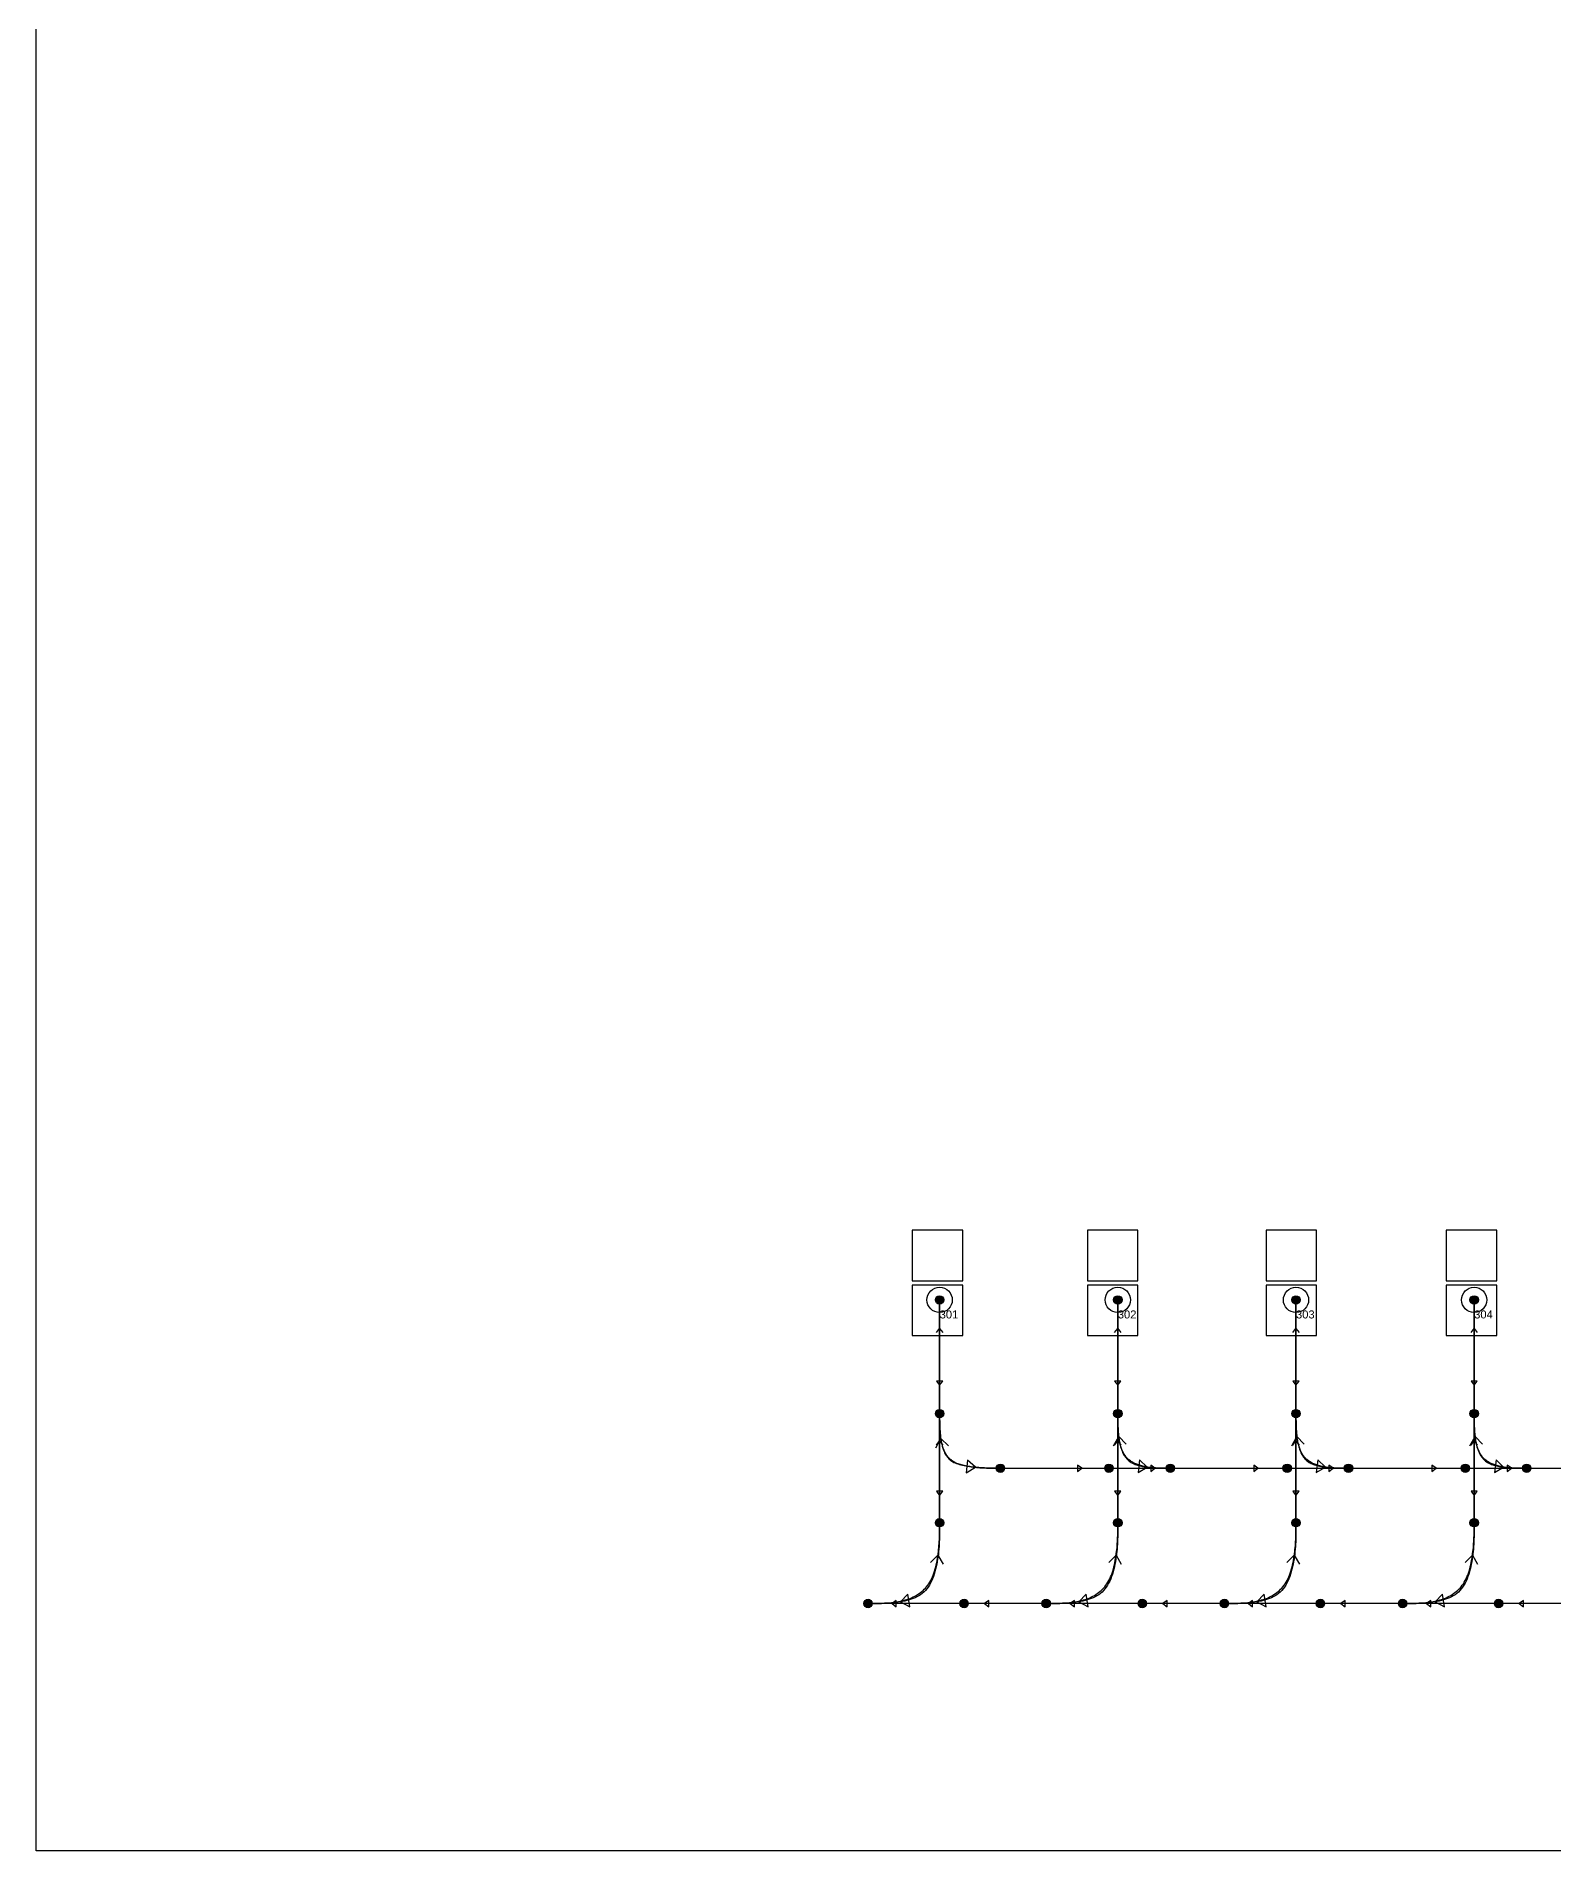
# Model space of a CAD drawing. Header units: millimetres. Extents: x -18594 to 273470, y -238787 to 48452.
# Drawn here: x -18594 to 17430, y -123855 to -80778 of the extents above; entities that cross this region are included whole.
import ezdxf

# ---------------------------------------------------------------- set-up
doc = ezdxf.new("R2010")
doc.units = ezdxf.units.MM
doc.layers.add('AM_BOR', color=4, linetype='Continuous', lineweight=25)
doc.layers.add('Xref AGV layout$0$AM_BOR', color=4, linetype='Continuous', lineweight=25)
doc.layers.add('AM_VIEWS', color=1, linetype='Continuous', lineweight=25, plot=False)
for name, color, linetype, true_color in [('Xref AGV layout$0$Ndc8_Activity_HO from manual', 1, 'Continuous', 0xff0000), ('Xref AGV layout$0$Ndc8_Activity_HO from manualID', 1, 'Continuous', 0xff0000), ('Xref AGV layout$0$Ndc8_F_Fast', 5, 'Continuous', 0x0000ff), ('Xref AGV layout$0$Ndc8_F_Moderate', 5, 'Continuous', 0x0000ff), ('Xref AGV layout$0$Ndc8_F_TurnLeftModerate', 5, 'Continuous', 0x0000ff), ('Xref AGV layout$0$Ndc8_F_TurnRightModerate', 5, 'Continuous', 0x0000ff), ('Xref AGV layout$0$Ndc8_InAdjust_HOP', 1, 'Continuous', 0xff0000), ('Xref AGV layout$0$Ndc8_InFix_HOP', 1, 'Continuous', 0xff0000), ('Xref AGV layout$0$Ndc8_OutFix_HOP', 5, 'Continuous', 0x0000ff), ('Xref AGV layout$0$Ndc8_Point', 7, 'Continuous', 0x000080), ('Xref AGV layout$0$Ndc8_R_TurnLeft_InAdj_Slow', 1, 'Continuous', 0xff0000), ('Xref AGV layout$0$Ndc8_R_TurnRight_InAdj_Slow', 1, 'Continuous', 0xff0000)]:
    doc.layers.add(name, color=color, linetype=linetype, true_color=true_color)
doc.styles.add('Xref AGV layout$0$Ndc8Style', font='arial.ttf', dxfattribs={"height": 0.2})

# ---------------------------------------------------------------- blocks, each defined once
blk = doc.blocks.new('Xref AGV layout$0$A$C7DF17C8B')
at = {"layer": 'Xref AGV layout$0$AM_BOR'}
for points in [[(0, 1300), (1200, 1300), (1200, 2500), (0, 2500)], [(0, 0), (1200, 0), (1200, 1200), (0, 1200)]]:
    blk.add_lwpolyline(points, close=True, dxfattribs=at)
blk = doc.blocks.new('Xref AGV layout')
at = {"layer": 'Xref AGV layout$0$Ndc8_Point'}
h = blk.add_hatch(color=256, dxfattribs=at)
edge = h.paths.add_edge_path(flags=0)
edge.add_arc((2851, -110778), 100, 0, 360)
h = blk.add_hatch(color=256, dxfattribs=at)
edge = h.paths.add_edge_path(flags=0)
edge.add_arc((7081, -110778), 100, 0, 360)
h = blk.add_hatch(color=256, dxfattribs=at)
edge = h.paths.add_edge_path(flags=0)
edge.add_arc((11311, -110778), 100, 0, 360)
h = blk.add_hatch(color=256, dxfattribs=at)
edge = h.paths.add_edge_path(flags=0)
edge.add_arc((15541, -110778), 100, 0, 360)
h = blk.add_hatch(color=256, dxfattribs=at)
edge = h.paths.add_edge_path(flags=0)
edge.add_arc((2851, -113478), 100, 0, 360)
h = blk.add_hatch(color=256, dxfattribs=at)
edge = h.paths.add_edge_path(flags=0)
edge.add_arc((7081, -113478), 100, 0, 360)
h = blk.add_hatch(color=256, dxfattribs=at)
edge = h.paths.add_edge_path(flags=0)
edge.add_arc((11311, -113478), 100, 0, 360)
h = blk.add_hatch(color=256, dxfattribs=at)
edge = h.paths.add_edge_path(flags=0)
edge.add_arc((15541, -113478), 100, 0, 360)
h = blk.add_hatch(color=256, dxfattribs=at)
edge = h.paths.add_edge_path(flags=0)
edge.add_arc((4293, -114774), 100, 0, 360)
h = blk.add_hatch(color=256, dxfattribs=at)
edge = h.paths.add_edge_path(flags=0)
edge.add_arc((6871, -114774), 100, 0, 360)
h = blk.add_hatch(color=256, dxfattribs=at)
edge = h.paths.add_edge_path(flags=0)
edge.add_arc((8328, -114774), 100, 0, 360)
h = blk.add_hatch(color=256, dxfattribs=at)
edge = h.paths.add_edge_path(flags=0)
edge.add_arc((11101, -114774), 100, 0, 360)
h = blk.add_hatch(color=256, dxfattribs=at)
edge = h.paths.add_edge_path(flags=0)
edge.add_arc((12558, -114774), 100, 0, 360)
h = blk.add_hatch(color=256, dxfattribs=at)
edge = h.paths.add_edge_path(flags=0)
edge.add_arc((15331, -114774), 100, 0, 360)
h = blk.add_hatch(color=256, dxfattribs=at)
edge = h.paths.add_edge_path(flags=0)
edge.add_arc((16788, -114774), 100, 0, 360)
h = blk.add_hatch(color=256, dxfattribs=at)
edge = h.paths.add_edge_path(flags=0)
edge.add_arc((2851, -116069), 100, 0, 360)
h = blk.add_hatch(color=256, dxfattribs=at)
edge = h.paths.add_edge_path(flags=0)
edge.add_arc((7081, -116069), 100, 0, 360)
h = blk.add_hatch(color=256, dxfattribs=at)
edge = h.paths.add_edge_path(flags=0)
edge.add_arc((11311, -116069), 100, 0, 360)
h = blk.add_hatch(color=256, dxfattribs=at)
edge = h.paths.add_edge_path(flags=0)
edge.add_arc((15541, -116069), 100, 0, 360)
h = blk.add_hatch(color=256, dxfattribs=at)
edge = h.paths.add_edge_path(flags=0)
edge.add_arc((1151, -117986), 100, 0, 360)
h = blk.add_hatch(color=256, dxfattribs=at)
edge = h.paths.add_edge_path(flags=0)
edge.add_arc((3431, -117986), 100, 0, 360)
h = blk.add_hatch(color=256, dxfattribs=at)
edge = h.paths.add_edge_path(flags=0)
edge.add_arc((5381, -117986), 100, 0, 360)
h = blk.add_hatch(color=256, dxfattribs=at)
edge = h.paths.add_edge_path(flags=0)
edge.add_arc((7661, -117986), 100, 0, 360)
h = blk.add_hatch(color=256, dxfattribs=at)
edge = h.paths.add_edge_path(flags=0)
edge.add_arc((9611, -117986), 100, 0, 360)
h = blk.add_hatch(color=256, dxfattribs=at)
edge = h.paths.add_edge_path(flags=0)
edge.add_arc((11891, -117986), 100, 0, 360)
h = blk.add_hatch(color=256, dxfattribs=at)
edge = h.paths.add_edge_path(flags=0)
edge.add_arc((13841, -117986), 100, 0, 360)
h = blk.add_hatch(color=256, dxfattribs=at)
edge = h.paths.add_edge_path(flags=0)
edge.add_arc((16121, -117986), 100, 0, 360)
at = {"layer": 'Xref AGV layout$0$Ndc8_Activity_HO from manual'}
for centre in [(2851, -110778), (7081, -110778), (11311, -110778), (15541, -110778)]:
    blk.add_circle(centre, 300, dxfattribs=at)
at = {"layer": 'Xref AGV layout$0$Ndc8_F_Fast'}
for points in [[(4293, -114774), (6871, -114774)], [(6227, -114774), (6127, -114699), (6127, -114849), (6227, -114774)], [(6871, -114774), (8328, -114774)], [(7964, -114774), (7864, -114699), (7864, -114849), (7964, -114774)], [(8328, -114774), (11101, -114774)], [(10408, -114774), (10308, -114699), (10308, -114849), (10408, -114774)], [(11101, -114774), (12558, -114774)], [(12194, -114774), (12094, -114699), (12094, -114849), (12194, -114774)], [(12558, -114774), (15331, -114774)], [(14638, -114774), (14538, -114699), (14538, -114849), (14638, -114774)], [(15331, -114774), (16788, -114774)], [(16424, -114774), (16324, -114699), (16324, -114849), (16424, -114774)], [(16788, -114774), (19561, -114774)], [(3431, -117986), (1151, -117986)], [(1721, -117986), (1821, -118061), (1821, -117911), (1721, -117986)], [(5381, -117986), (3431, -117986)], [(3919, -117986), (4019, -118061), (4019, -117911), (3919, -117986)], [(7661, -117986), (5381, -117986)], [(5951, -117986), (6051, -118061), (6051, -117911), (5951, -117986)], [(9611, -117986), (7661, -117986)], [(8149, -117986), (8249, -118061), (8249, -117911), (8149, -117986)], [(11891, -117986), (9611, -117986)], [(10181, -117986), (10281, -118061), (10281, -117911), (10181, -117986)], [(13841, -117986), (11891, -117986)], [(12379, -117986), (12479, -118061), (12479, -117911), (12379, -117986)], [(16121, -117986), (13841, -117986)], [(14411, -117986), (14511, -118061), (14511, -117911), (14411, -117986)], [(18071, -117986), (16121, -117986)], [(16609, -117986), (16709, -118061), (16709, -117911), (16609, -117986)]]:
    blk.add_lwpolyline(points, dxfattribs=at)
at = {"layer": 'Xref AGV layout$0$Ndc8_F_Moderate'}
for points in [[(2851, -113478), (2851, -116069)], [(7081, -113478), (7081, -116069)], [(11311, -113478), (11311, -116069)], [(15541, -113478), (15541, -116069)], [(2851, -115421), (2926, -115321), (2776, -115321), (2851, -115421)], [(7081, -115421), (7156, -115321), (7006, -115321), (7081, -115421)], [(11311, -115421), (11386, -115321), (11236, -115321), (11311, -115421)], [(15541, -115421), (15616, -115321), (15466, -115321), (15541, -115421)]]:
    blk.add_lwpolyline(points, dxfattribs=at)
at = {"layer": 'Xref AGV layout$0$Ndc8_F_TurnLeftModerate'}
for points in [[(2851, -113478), (2851, -113512), (2851, -113547), (2851, -113581), (2851, -113615), (2852, -113649), (2852, -113683), (2853, -113717), (2854, -113751), (2855, -113785), (2856, -113818), (2858, -113852), (2860, -113885), (2862, -113919), (2865, -113951), (2865, -113951), (2868, -113984), (2871, -114017), (2875, -114049), (2880, -114081), (2885, -114113), (2890, -114144), (2896, -114174), (2903, -114204), (2910, -114234), (2918, -114263), (2926, -114291), (2935, -114319), (2945, -114346), (2955, -114372), (2955, -114372), (2966, -114397), (2978, -114422), (2991, -114445), (3004, -114468), (3019, -114490), (3035, -114511), (3052, -114531), (3071, -114551), (3091, -114569), (3113, -114587), (3137, -114603), (3162, -114619), (3190, -114634), (3220, -114647), (3220, -114647), (3251, -114660), (3285, -114672), (3321, -114684), (3358, -114694), (3396, -114703), (3436, -114712), (3476, -114720), (3518, -114727), (3559, -114734), (3602, -114740), (3644, -114745), (3686, -114750), (3728, -114754), (3769, -114758), (3769, -114758), (3809, -114761), (3849, -114764), (3888, -114766), (3927, -114768), (3965, -114770), (4003, -114771), (4040, -114772), (4077, -114773), (4113, -114773), (4150, -114774), (4186, -114774), (4222, -114774), (4257, -114774), (4293, -114774)], [(7081, -113478), (7081, -113512), (7081, -113547), (7081, -113581), (7081, -113615), (7082, -113649), (7082, -113683), (7083, -113717), (7084, -113751), (7085, -113785), (7086, -113818), (7088, -113852), (7090, -113885), (7092, -113919), (7095, -113951), (7095, -113951), (7098, -113984), (7101, -114017), (7105, -114049), (7110, -114081), (7115, -114113), (7120, -114144), (7126, -114174), (7133, -114204), (7140, -114234), (7148, -114263), (7156, -114291), (7165, -114319), (7175, -114346), (7185, -114372), (7185, -114372), (7196, -114397), (7208, -114422), (7220, -114445), (7233, -114468), (7247, -114490), (7262, -114511), (7278, -114531), (7295, -114551), (7313, -114569), (7331, -114587), (7351, -114603), (7372, -114619), (7394, -114634), (7417, -114647), (7417, -114647), (7442, -114660), (7467, -114672), (7494, -114684), (7521, -114694), (7549, -114703), (7579, -114712), (7609, -114720), (7640, -114727), (7671, -114734), (7703, -114740), (7736, -114745), (7769, -114750), (7803, -114754), (7836, -114758), (7836, -114758), (7870, -114761), (7905, -114764), (7939, -114766), (7974, -114768), (8009, -114770), (8044, -114771), (8079, -114772), (8114, -114773), (8150, -114773), (8185, -114774), (8221, -114774), (8257, -114774), (8292, -114774), (8328, -114774)], [(11311, -113478), (11311, -113512), (11311, -113547), (11311, -113581), (11311, -113615), (11312, -113649), (11312, -113683), (11313, -113717), (11314, -113751), (11315, -113785), (11316, -113818), (11318, -113852), (11320, -113885), (11322, -113919), (11325, -113951), (11325, -113951), (11328, -113984), (11331, -114017), (11335, -114049), (11340, -114081), (11345, -114113), (11350, -114144), (11356, -114174), (11363, -114204), (11370, -114234), (11378, -114263), (11386, -114291), (11395, -114319), (11405, -114346), (11415, -114372), (11415, -114372), (11426, -114397), (11438, -114422), (11450, -114445), (11463, -114468), (11477, -114490), (11492, -114511), (11508, -114531), (11525, -114551), (11543, -114569), (11561, -114587), (11581, -114603), (11602, -114619), (11624, -114634), (11647, -114647), (11647, -114647), (11672, -114660), (11697, -114672), (11724, -114684), (11751, -114694), (11779, -114703), (11809, -114712), (11839, -114720), (11870, -114727), (11901, -114734), (11933, -114740), (11966, -114745), (11999, -114750), (12033, -114754), (12066, -114758), (12066, -114758), (12100, -114761), (12135, -114764), (12169, -114766), (12204, -114768), (12239, -114770), (12274, -114771), (12309, -114772), (12344, -114773), (12380, -114773), (12415, -114774), (12451, -114774), (12487, -114774), (12522, -114774), (12558, -114774)], [(15541, -113478), (15541, -113512), (15541, -113547), (15541, -113581), (15541, -113615), (15542, -113649), (15542, -113683), (15543, -113717), (15544, -113751), (15545, -113785), (15546, -113818), (15548, -113852), (15550, -113885), (15552, -113919), (15555, -113951), (15555, -113951), (15558, -113984), (15561, -114017), (15565, -114049), (15570, -114081), (15575, -114113), (15580, -114144), (15586, -114174), (15593, -114204), (15600, -114234), (15608, -114263), (15616, -114291), (15625, -114319), (15635, -114346), (15645, -114372), (15645, -114372), (15656, -114397), (15668, -114422), (15680, -114445), (15693, -114468), (15707, -114490), (15722, -114511), (15738, -114531), (15755, -114551), (15773, -114569), (15791, -114587), (15811, -114603), (15832, -114619), (15854, -114634), (15877, -114647), (15877, -114647), (15902, -114660), (15927, -114672), (15954, -114684), (15981, -114694), (16009, -114703), (16039, -114712), (16069, -114720), (16100, -114727), (16131, -114734), (16163, -114740), (16196, -114745), (16229, -114750), (16263, -114754), (16296, -114758), (16296, -114758), (16330, -114761), (16365, -114764), (16399, -114766), (16434, -114768), (16469, -114770), (16504, -114771), (16539, -114772), (16574, -114773), (16610, -114773), (16645, -114774), (16681, -114774), (16717, -114774), (16752, -114774), (16788, -114774)], [(3699, -114751), (3515, -114581), (3485, -114880), (3699, -114751)], [(7779, -114751), (7600, -114577), (7561, -114874), (7779, -114751)], [(12009, -114751), (11830, -114577), (11791, -114874), (12009, -114751)], [(16239, -114751), (16060, -114577), (16021, -114874), (16239, -114751)]]:
    blk.add_lwpolyline(points, dxfattribs=at)
at = {"layer": 'Xref AGV layout$0$Ndc8_F_TurnRightModerate'}
for points in [[(2851, -116069), (2851, -116125), (2851, -116181), (2851, -116237), (2850, -116293), (2849, -116350), (2848, -116406), (2846, -116463), (2844, -116521), (2841, -116578), (2837, -116636), (2833, -116694), (2827, -116753), (2821, -116812), (2813, -116872), (2813, -116872), (2804, -116932), (2794, -116993), (2783, -117053), (2770, -117114), (2756, -117173), (2740, -117232), (2723, -117290), (2703, -117346), (2682, -117401), (2659, -117454), (2634, -117505), (2607, -117553), (2578, -117598), (2546, -117640), (2546, -117640), (2512, -117679), (2476, -117714), (2438, -117747), (2398, -117776), (2356, -117803), (2313, -117827), (2267, -117849), (2221, -117869), (2173, -117886), (2124, -117902), (2074, -117915), (2023, -117927), (1971, -117938), (1919, -117947), (1919, -117947), (1866, -117955), (1813, -117961), (1759, -117967), (1705, -117972), (1651, -117976), (1596, -117979), (1541, -117981), (1486, -117983), (1430, -117984), (1375, -117985), (1319, -117986), (1263, -117986), (1207, -117986), (1151, -117986)], [(7081, -116069), (7081, -116125), (7081, -116181), (7081, -116237), (7080, -116293), (7079, -116350), (7078, -116406), (7076, -116463), (7074, -116521), (7071, -116578), (7067, -116636), (7063, -116694), (7057, -116753), (7051, -116812), (7043, -116872), (7043, -116872), (7034, -116932), (7024, -116993), (7013, -117053), (7000, -117114), (6986, -117173), (6970, -117232), (6953, -117290), (6933, -117346), (6912, -117401), (6889, -117454), (6864, -117505), (6837, -117553), (6808, -117598), (6776, -117640), (6776, -117640), (6742, -117679), (6706, -117714), (6668, -117747), (6628, -117776), (6586, -117803), (6543, -117827), (6497, -117849), (6451, -117869), (6403, -117886), (6354, -117902), (6304, -117915), (6253, -117927), (6201, -117938), (6149, -117947), (6149, -117947), (6096, -117955), (6043, -117961), (5989, -117967), (5935, -117972), (5881, -117976), (5826, -117979), (5771, -117981), (5716, -117983), (5660, -117984), (5605, -117985), (5549, -117986), (5493, -117986), (5437, -117986), (5381, -117986)], [(11311, -116069), (11311, -116125), (11311, -116181), (11311, -116237), (11310, -116293), (11309, -116350), (11308, -116406), (11306, -116463), (11304, -116521), (11301, -116578), (11297, -116636), (11293, -116694), (11287, -116753), (11281, -116812), (11273, -116872), (11273, -116872), (11264, -116932), (11254, -116993), (11243, -117053), (11230, -117114), (11216, -117173), (11200, -117232), (11183, -117290), (11163, -117346), (11142, -117401), (11119, -117454), (11094, -117505), (11067, -117553), (11038, -117598), (11006, -117640), (11006, -117640), (10972, -117679), (10936, -117714), (10898, -117747), (10858, -117776), (10816, -117803), (10773, -117827), (10727, -117849), (10681, -117869), (10633, -117886), (10584, -117902), (10534, -117915), (10483, -117927), (10431, -117938), (10379, -117947), (10379, -117947), (10326, -117955), (10273, -117961), (10219, -117967), (10165, -117972), (10111, -117976), (10056, -117979), (10001, -117981), (9946, -117983), (9890, -117984), (9835, -117985), (9779, -117986), (9723, -117986), (9667, -117986), (9611, -117986)], [(15541, -116069), (15541, -116125), (15541, -116181), (15541, -116237), (15540, -116293), (15539, -116350), (15538, -116406), (15536, -116463), (15534, -116521), (15531, -116578), (15527, -116636), (15523, -116694), (15517, -116753), (15511, -116812), (15503, -116872), (15503, -116872), (15494, -116932), (15484, -116993), (15473, -117053), (15460, -117114), (15446, -117173), (15430, -117232), (15413, -117290), (15393, -117346), (15372, -117401), (15349, -117454), (15324, -117505), (15297, -117553), (15268, -117598), (15236, -117640), (15236, -117640), (15202, -117679), (15166, -117714), (15128, -117747), (15088, -117776), (15046, -117803), (15003, -117827), (14957, -117849), (14911, -117869), (14863, -117886), (14814, -117902), (14764, -117915), (14713, -117927), (14661, -117938), (14609, -117947), (14609, -117947), (14556, -117955), (14503, -117961), (14449, -117967), (14395, -117972), (14341, -117976), (14286, -117979), (14231, -117981), (14176, -117983), (14120, -117984), (14065, -117985), (14009, -117986), (13953, -117986), (13897, -117986), (13841, -117986)], [(1925, -117946), (2147, -118062), (2098, -117766), (1925, -117946)], [(6155, -117946), (6377, -118062), (6328, -117766), (6155, -117946)], [(10385, -117946), (10607, -118062), (10558, -117766), (10385, -117946)], [(14615, -117946), (14837, -118062), (14788, -117766), (14615, -117946)]]:
    blk.add_lwpolyline(points, dxfattribs=at)
at = {"layer": 'Xref AGV layout$0$Ndc8_InAdjust_HOP'}
for points in [[(2851, -116069), (2851, -113478)], [(7081, -116069), (7081, -113478)], [(11311, -116069), (11311, -113478)], [(15541, -116069), (15541, -113478)], [(2776, -114226), (2851, -114126), (2926, -114226)], [(7006, -114226), (7081, -114126), (7156, -114226)], [(11236, -114226), (11311, -114126), (11386, -114226)], [(15466, -114226), (15541, -114126), (15616, -114226)]]:
    blk.add_lwpolyline(points, dxfattribs=at)
at = {"layer": 'Xref AGV layout$0$Ndc8_InFix_HOP'}
for points in [[(2851, -113478), (2851, -110778)], [(7081, -113478), (7081, -110778)], [(11311, -113478), (11311, -110778)], [(15541, -113478), (15541, -110778)], [(2776, -111553), (2851, -111453), (2926, -111553)], [(7006, -111553), (7081, -111453), (7156, -111553)], [(11236, -111553), (11311, -111453), (11386, -111553)], [(15466, -111553), (15541, -111453), (15616, -111553)]]:
    blk.add_lwpolyline(points, dxfattribs=at)
at = {"layer": 'Xref AGV layout$0$Ndc8_OutFix_HOP'}
for points in [[(2851, -110778), (2851, -113478)], [(7081, -110778), (7081, -113478)], [(11311, -110778), (11311, -113478)], [(15541, -110778), (15541, -113478)], [(2851, -112803), (2926, -112703), (2776, -112703), (2851, -112803)], [(7081, -112803), (7156, -112703), (7006, -112703), (7081, -112803)], [(11311, -112803), (11386, -112703), (11236, -112703), (11311, -112803)], [(15541, -112803), (15616, -112703), (15466, -112703), (15541, -112803)]]:
    blk.add_lwpolyline(points, dxfattribs=at)
at = {"layer": 'Xref AGV layout$0$Ndc8_Point'}
for centre in [(2851, -110778), (7081, -110778), (11311, -110778), (15541, -110778), (2851, -113478), (7081, -113478), (11311, -113478), (15541, -113478), (4293, -114774), (6871, -114774), (8328, -114774), (11101, -114774), (12558, -114774), (15331, -114774), (16788, -114774), (2851, -116069), (7081, -116069), (11311, -116069), (15541, -116069), (1151, -117986), (3431, -117986), (5381, -117986), (7661, -117986), (9611, -117986), (11891, -117986), (13841, -117986), (16121, -117986)]:
    blk.add_circle(centre, 100, dxfattribs=at)
at = {"layer": 'Xref AGV layout$0$Ndc8_R_TurnLeft_InAdj_Slow'}
for points in [[(1151, -117986), (1191, -117986), (1231, -117986), (1272, -117986), (1312, -117985), (1352, -117985), (1392, -117984), (1433, -117983), (1473, -117982), (1513, -117980), (1554, -117978), (1594, -117976), (1634, -117972), (1675, -117969), (1715, -117964), (1715, -117964), (1756, -117960), (1796, -117954), (1836, -117947), (1877, -117940), (1917, -117932), (1957, -117923), (1996, -117913), (2035, -117902), (2074, -117890), (2112, -117877), (2150, -117863), (2187, -117848), (2224, -117831), (2259, -117813), (2259, -117813), (2295, -117794), (2329, -117773), (2362, -117751), (2395, -117728), (2426, -117703), (2457, -117676), (2487, -117648), (2515, -117618), (2542, -117586), (2569, -117552), (2594, -117517), (2617, -117479), (2640, -117440), (2660, -117399), (2660, -117399), (2680, -117356), (2698, -117310), (2715, -117264), (2731, -117215), (2745, -117166), (2758, -117116), (2770, -117065), (2781, -117013), (2791, -116961), (2800, -116909), (2808, -116857), (2815, -116805), (2821, -116754), (2827, -116704), (2827, -116704), (2832, -116654), (2836, -116606), (2839, -116558), (2842, -116511), (2845, -116465), (2847, -116420), (2848, -116374), (2849, -116330), (2850, -116286), (2850, -116242), (2851, -116199), (2851, -116155), (2851, -116112), (2851, -116069)], [(5381, -117986), (5421, -117986), (5461, -117986), (5502, -117986), (5542, -117985), (5582, -117985), (5622, -117984), (5663, -117983), (5703, -117982), (5743, -117980), (5784, -117978), (5824, -117976), (5864, -117972), (5905, -117969), (5945, -117964), (5945, -117964), (5986, -117960), (6026, -117954), (6066, -117947), (6107, -117940), (6147, -117932), (6187, -117923), (6226, -117913), (6265, -117902), (6304, -117890), (6342, -117877), (6380, -117863), (6417, -117848), (6454, -117831), (6489, -117813), (6489, -117813), (6525, -117794), (6559, -117773), (6592, -117751), (6625, -117728), (6656, -117703), (6687, -117676), (6717, -117648), (6745, -117618), (6772, -117586), (6799, -117552), (6824, -117517), (6847, -117479), (6870, -117440), (6890, -117399), (6890, -117399), (6910, -117356), (6928, -117310), (6945, -117264), (6961, -117215), (6975, -117166), (6988, -117116), (7000, -117065), (7011, -117013), (7021, -116961), (7030, -116909), (7038, -116857), (7045, -116805), (7051, -116754), (7057, -116704), (7057, -116704), (7062, -116654), (7066, -116606), (7069, -116558), (7072, -116511), (7075, -116465), (7077, -116420), (7078, -116374), (7079, -116330), (7080, -116286), (7080, -116242), (7081, -116199), (7081, -116155), (7081, -116112), (7081, -116069)], [(9611, -117986), (9651, -117986), (9691, -117986), (9732, -117986), (9772, -117985), (9812, -117985), (9852, -117984), (9893, -117983), (9933, -117982), (9973, -117980), (10014, -117978), (10054, -117976), (10094, -117972), (10135, -117969), (10175, -117964), (10175, -117964), (10216, -117960), (10256, -117954), (10296, -117947), (10337, -117940), (10377, -117932), (10417, -117923), (10456, -117913), (10495, -117902), (10534, -117890), (10572, -117877), (10610, -117863), (10647, -117848), (10684, -117831), (10719, -117813), (10719, -117813), (10755, -117794), (10789, -117773), (10822, -117751), (10855, -117728), (10886, -117703), (10917, -117676), (10947, -117648), (10975, -117618), (11002, -117586), (11029, -117552), (11054, -117517), (11077, -117479), (11100, -117440), (11120, -117399), (11120, -117399), (11140, -117356), (11158, -117310), (11175, -117264), (11191, -117215), (11205, -117166), (11218, -117116), (11230, -117065), (11241, -117013), (11251, -116961), (11260, -116909), (11268, -116857), (11275, -116805), (11281, -116754), (11287, -116704), (11287, -116704), (11292, -116654), (11296, -116606), (11299, -116558), (11302, -116511), (11305, -116465), (11307, -116420), (11308, -116374), (11309, -116330), (11310, -116286), (11310, -116242), (11311, -116199), (11311, -116155), (11311, -116112), (11311, -116069)], [(13841, -117986), (13881, -117986), (13921, -117986), (13962, -117986), (14002, -117985), (14042, -117985), (14082, -117984), (14123, -117983), (14163, -117982), (14203, -117980), (14244, -117978), (14284, -117976), (14324, -117972), (14365, -117969), (14405, -117964), (14405, -117964), (14446, -117960), (14486, -117954), (14526, -117947), (14567, -117940), (14607, -117932), (14647, -117923), (14686, -117913), (14725, -117902), (14764, -117890), (14802, -117877), (14840, -117863), (14877, -117848), (14914, -117831), (14950, -117813), (14950, -117813), (14985, -117794), (15019, -117773), (15052, -117751), (15085, -117728), (15116, -117703), (15147, -117676), (15177, -117648), (15205, -117618), (15232, -117586), (15259, -117552), (15284, -117517), (15307, -117479), (15330, -117440), (15351, -117399), (15351, -117399), (15370, -117356), (15388, -117310), (15405, -117264), (15421, -117215), (15435, -117166), (15448, -117116), (15460, -117065), (15471, -117013), (15481, -116961), (15490, -116909), (15498, -116857), (15505, -116805), (15511, -116754), (15517, -116704), (15517, -116704), (15522, -116654), (15526, -116606), (15529, -116558), (15532, -116511), (15535, -116465), (15537, -116420), (15538, -116374), (15539, -116330), (15540, -116286), (15540, -116242), (15541, -116199), (15541, -116155), (15541, -116112), (15541, -116069)], [(2635, -117011), (2811, -116834), (2932, -117053)], [(6865, -117011), (7041, -116834), (7162, -117053)], [(11095, -117011), (11271, -116834), (11392, -117053)], [(15325, -117011), (15501, -116834), (15622, -117053)]]:
    blk.add_lwpolyline(points, dxfattribs=at)
at = {"layer": 'Xref AGV layout$0$Ndc8_R_TurnRight_InAdj_Slow'}
for points in [[(4293, -114774), (4266, -114774), (4238, -114774), (4210, -114774), (4183, -114774), (4155, -114774), (4126, -114773), (4098, -114773), (4069, -114772), (4039, -114772), (4009, -114771), (3978, -114770), (3947, -114769), (3915, -114767), (3882, -114765), (3882, -114765), (3849, -114764), (3815, -114761), (3780, -114759), (3745, -114756), (3709, -114753), (3674, -114749), (3638, -114745), (3603, -114741), (3568, -114736), (3534, -114731), (3500, -114725), (3466, -114719), (3434, -114712), (3403, -114705), (3403, -114705), (3373, -114697), (3344, -114689), (3316, -114680), (3289, -114671), (3263, -114661), (3238, -114650), (3215, -114638), (3192, -114626), (3170, -114613), (3150, -114600), (3130, -114586), (3111, -114570), (3093, -114555), (3076, -114538), (3076, -114538), (3060, -114520), (3044, -114502), (3030, -114483), (3016, -114463), (3003, -114443), (2991, -114422), (2979, -114400), (2968, -114377), (2958, -114355), (2948, -114331), (2939, -114307), (2931, -114283), (2923, -114258), (2916, -114233), (2916, -114233), (2909, -114208), (2903, -114182), (2897, -114156), (2892, -114130), (2887, -114103), (2882, -114077), (2878, -114050), (2874, -114023), (2871, -113996), (2868, -113968), (2865, -113941), (2863, -113914), (2861, -113886), (2859, -113859), (2859, -113859), (2857, -113832), (2856, -113804), (2855, -113777), (2854, -113750), (2853, -113723), (2852, -113695), (2852, -113668), (2852, -113641), (2851, -113614), (2851, -113587), (2851, -113559), (2851, -113532), (2851, -113505), (2851, -113478)], [(8328, -114774), (8301, -114774), (8273, -114774), (8246, -114774), (8218, -114774), (8191, -114774), (8164, -114773), (8137, -114773), (8110, -114772), (8083, -114772), (8056, -114771), (8029, -114770), (8003, -114769), (7976, -114767), (7950, -114765), (7950, -114765), (7924, -114764), (7898, -114761), (7872, -114759), (7847, -114756), (7821, -114753), (7796, -114749), (7771, -114745), (7746, -114741), (7721, -114736), (7697, -114731), (7672, -114725), (7648, -114719), (7624, -114712), (7600, -114705), (7600, -114705), (7577, -114697), (7553, -114689), (7530, -114680), (7507, -114671), (7484, -114661), (7462, -114650), (7441, -114638), (7420, -114626), (7399, -114613), (7379, -114600), (7360, -114586), (7341, -114570), (7323, -114555), (7306, -114538), (7306, -114538), (7290, -114520), (7274, -114502), (7260, -114483), (7246, -114463), (7233, -114443), (7221, -114422), (7209, -114400), (7198, -114377), (7188, -114355), (7178, -114331), (7169, -114307), (7161, -114283), (7153, -114258), (7146, -114233), (7146, -114233), (7139, -114208), (7133, -114182), (7127, -114156), (7122, -114130), (7117, -114103), (7112, -114077), (7108, -114050), (7104, -114023), (7101, -113996), (7098, -113968), (7095, -113941), (7093, -113914), (7091, -113886), (7089, -113859), (7089, -113859), (7087, -113832), (7086, -113804), (7085, -113777), (7084, -113750), (7083, -113723), (7082, -113695), (7082, -113668), (7082, -113641), (7081, -113614), (7081, -113587), (7081, -113559), (7081, -113532), (7081, -113505), (7081, -113478)], [(12558, -114774), (12531, -114774), (12503, -114774), (12476, -114774), (12448, -114774), (12421, -114774), (12394, -114773), (12367, -114773), (12340, -114772), (12313, -114772), (12286, -114771), (12259, -114770), (12233, -114769), (12206, -114767), (12180, -114765), (12180, -114765), (12154, -114764), (12128, -114761), (12102, -114759), (12077, -114756), (12051, -114753), (12026, -114749), (12001, -114745), (11976, -114741), (11951, -114736), (11927, -114731), (11902, -114725), (11878, -114719), (11854, -114712), (11830, -114705), (11830, -114705), (11807, -114697), (11783, -114689), (11760, -114680), (11737, -114671), (11714, -114661), (11692, -114650), (11671, -114638), (11650, -114626), (11629, -114613), (11609, -114600), (11590, -114586), (11571, -114570), (11553, -114555), (11536, -114538), (11536, -114538), (11520, -114520), (11504, -114502), (11490, -114483), (11476, -114463), (11463, -114443), (11451, -114422), (11439, -114400), (11428, -114377), (11418, -114355), (11408, -114331), (11399, -114307), (11391, -114283), (11383, -114258), (11376, -114233), (11376, -114233), (11369, -114208), (11363, -114182), (11357, -114156), (11352, -114130), (11347, -114103), (11342, -114077), (11338, -114050), (11334, -114023), (11331, -113996), (11328, -113968), (11325, -113941), (11323, -113914), (11321, -113886), (11319, -113859), (11319, -113859), (11317, -113832), (11316, -113804), (11315, -113777), (11314, -113750), (11313, -113723), (11312, -113695), (11312, -113668), (11312, -113641), (11311, -113614), (11311, -113587), (11311, -113559), (11311, -113532), (11311, -113505), (11311, -113478)], [(16788, -114774), (16761, -114774), (16733, -114774), (16706, -114774), (16678, -114774), (16651, -114774), (16624, -114773), (16597, -114773), (16570, -114772), (16543, -114772), (16516, -114771), (16489, -114770), (16463, -114769), (16436, -114767), (16410, -114765), (16410, -114765), (16384, -114764), (16358, -114761), (16332, -114759), (16307, -114756), (16281, -114753), (16256, -114749), (16231, -114745), (16206, -114741), (16181, -114736), (16157, -114731), (16132, -114725), (16108, -114719), (16084, -114712), (16060, -114705), (16060, -114705), (16037, -114697), (16013, -114689), (15990, -114680), (15967, -114671), (15944, -114661), (15922, -114650), (15901, -114638), (15880, -114626), (15859, -114613), (15839, -114600), (15820, -114586), (15801, -114570), (15783, -114555), (15766, -114538), (15766, -114538), (15750, -114520), (15734, -114502), (15720, -114483), (15706, -114463), (15693, -114443), (15681, -114422), (15669, -114400), (15658, -114377), (15648, -114355), (15638, -114331), (15629, -114307), (15621, -114283), (15613, -114258), (15606, -114233), (15606, -114233), (15599, -114208), (15593, -114182), (15587, -114156), (15582, -114130), (15577, -114103), (15572, -114077), (15568, -114050), (15564, -114023), (15561, -113996), (15558, -113968), (15555, -113941), (15553, -113914), (15551, -113886), (15549, -113859), (15549, -113859), (15547, -113832), (15546, -113804), (15545, -113777), (15544, -113750), (15543, -113723), (15542, -113695), (15542, -113668), (15542, -113641), (15541, -113614), (15541, -113587), (15541, -113559), (15541, -113532), (15541, -113505), (15541, -113478)], [(2764, -114291), (2881, -114070), (3060, -114244)], [(6981, -114241), (7104, -114023), (7279, -114202)], [(11211, -114241), (11334, -114023), (11509, -114202)], [(15441, -114241), (15564, -114023), (15739, -114202)]]:
    blk.add_lwpolyline(points, dxfattribs=at)
for p in [(2199, -111625), (6360, -111625), (10600, -111625), (14879, -111625)]:
    blk.add_blockref('Xref AGV layout$0$A$C7DF17C8B', p)
at = {"layer": 'Xref AGV layout$0$Ndc8_Activity_HO from manualID', "style": 'Xref AGV layout$0$Ndc8Style'}
for s, p in [('301', (2851, -111218)), ('302', (7081, -111218)), ('303', (11311, -111218)), ('304', (15541, -111218))]:
    blk.add_text(s, height=190, dxfattribs=at).set_placement(p)

msp = doc.modelspace()

# ---------------------------------------------------------------- linework, layer by layer
at = {"layer": 'AM_VIEWS', "color": 8}
msp.add_lwpolyline([(-18594, 48452), (273470, 48452), (273470, -123855), (-18594, -123855)], close=True, dxfattribs=at)

# ---------------------------------------------------------------- block references
at = {"layer": 'AM_BOR'}
msp.add_blockref('Xref AGV layout', (0, 0), dxfattribs=at)

doc.saveas('drawing.dxf')
